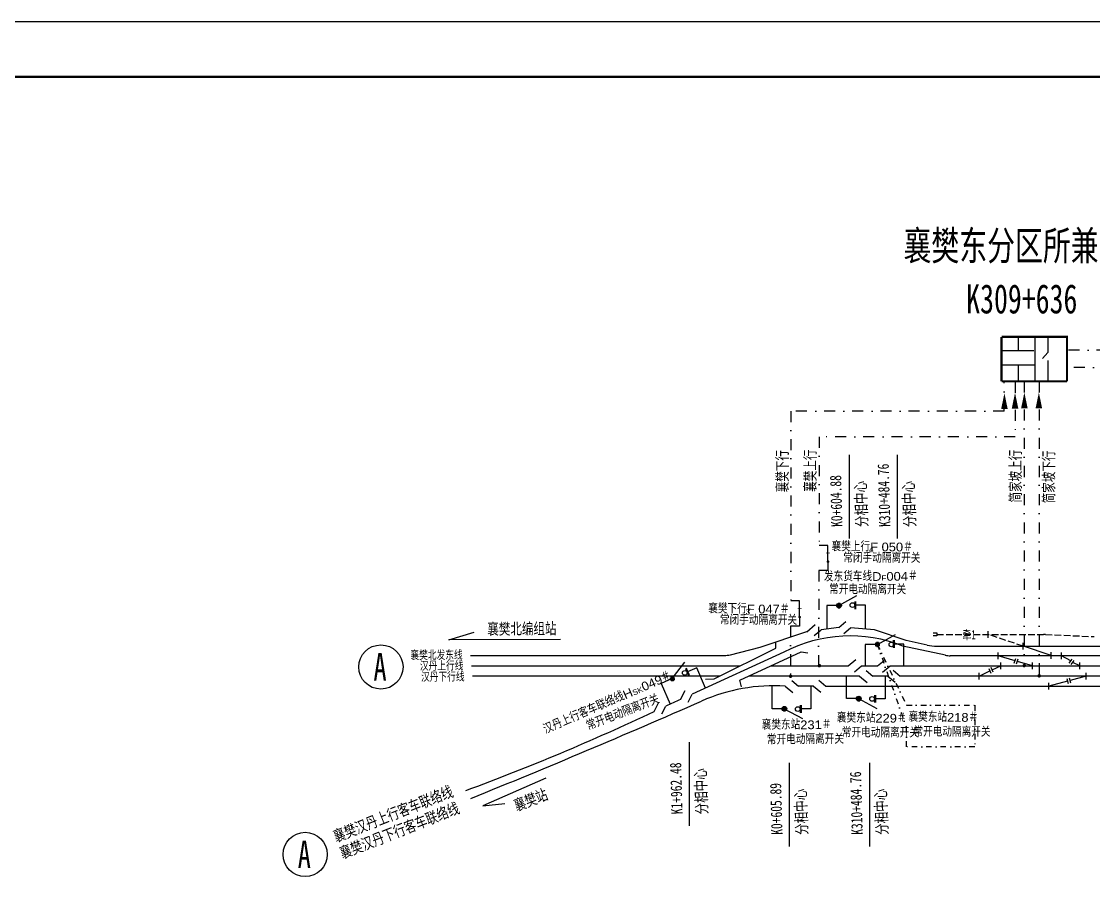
# Model space of a CAD drawing. Extents: x 3783 to 6106, y -2935 to -2515.
# Drawn here: x 4704.1 to 4898, y -2669.4 to -2514.7 of the extents above; entities that cross this region are included whole.
import ezdxf
from ezdxf.enums import TextEntityAlignment as Align

# ---------------------------------------------------------------- set-up
doc = ezdxf.new("R2010")
doc.units = 0
doc.header["$MEASUREMENT"] = 0
doc.linetypes.add('DHX3', pattern=[5, 2, -1.5, 0, -1.5])
doc.linetypes.add('XX', pattern=[5.5, 4, -1.5])
doc.layers.get('0').update_dxf_attribs({"linetype": 'CONTINUOUS'})
for name, color, linetype in [('1', 1, 'CONTINUOUS'), ('2', 7, 'CONTINUOUS'), ('A_通用块层', 2, 'CONTINUOUS'), ('E_既有标注', 7, 'CONTINUOUS'), ('LAYER1', 1, 'CONTINUOUS'), ('S_近期设计线路', 1, 'CONTINUOUS'), ('ZC_站场', 7, 'CONTINUOUS'), ('标注', 3, 'CONTINUOUS'), ('设计线', 1, 'CONTINUOUS')]:
    doc.layers.add(name, color=color, linetype=linetype)
doc.styles.add('HHJ', font='SimSun.ttf', dxfattribs={"width": 0.75, "height": 3.5})
doc.styles.add('JCWHZ', font='SimSun.ttf', dxfattribs={"width": 0.7})
doc.styles.add('pyf', font='rs9.shx', dxfattribs={"width": 0.7, "height": 1.2, "bigfont": 'hztxt.shx'})
doc.styles.get("Standard").update_dxf_attribs({"font": 'SimSun.ttf', "width": 0.8, "height": 2.5})

# ---------------------------------------------------------------- blocks, each defined once
blk = doc.blocks.new('DC')
at = {"layer": 'A_通用块层', "color": 0, "ltscale": 0.8}
blk.add_line((0, 0.65), (0, -0.65), dxfattribs=at)
blk = doc.blocks.new('CD')
for p, q in [((0, -0.38), (0, 0.38)), ((0, 0.38), (1.03, 0.37)), ((1.02, -0.4), (0, -0.38))]:
    blk.add_line(p, q)
blk = doc.blocks.new('*X83')
at = {"color": 0}
for p, q in [((-580.45, 117.6), (-579.93, 117.6)), ((-580.32, 117.7), (-580.05, 117.7)), ((-580.51, 117.4), (-579.86, 117.4)), ((-580.5, 117.5), (-579.88, 117.5)), ((-580.49, 117.3), (-579.88, 117.3)), ((-580.44, 117.2), (-579.94, 117.2)), ((-580.29, 117.1), (-580.08, 117.1))]:
    blk.add_line(p, q, dxfattribs=at)
blk = doc.blocks.new('A$C5FD02B9A')
at = {"color": 40}
for p, q in [((3.2, 10.85), (1.6, 10.85)), ((3.2, 9.49), (3.2, 10.85)), ((3.2, 7.94), (3.2, 9.47)), ((3.2, 7.92), (3.2, 6.3)), ((3.2, 6.3), (1.57, 6.3))]:
    blk.add_line(p, q, dxfattribs=at)
at = {"color": 40, "const_width": 0.12}
for points in [[(3.21, 9.48), (2.85, 9.48)], [(3.21, 9.48), (3.57, 9.48)]]:
    blk.add_lwpolyline(points, dxfattribs=at)
at = {"color": 40, "const_width": 0.24}
blk.add_lwpolyline([(3.22, 7.8, -1), (3.22, 8.04, -1)], format="xyb", close=True, dxfattribs=at)
blk = doc.blocks.new('*X101')
at = {"color": 0}
for p, q in [((-580.45, 117.6), (-579.93, 117.6)), ((-580.32, 117.7), (-580.05, 117.7)), ((-580.51, 117.4), (-579.86, 117.4)), ((-580.5, 117.5), (-579.88, 117.5)), ((-580.49, 117.3), (-579.88, 117.3)), ((-580.44, 117.2), (-579.94, 117.2)), ((-580.29, 117.1), (-580.08, 117.1))]:
    blk.add_line(p, q, dxfattribs=at)
blk = doc.blocks.new('A$C6BAF2F53')
at = {"color": 40}
for p, q in [((-1.69, 3.92), (-0.46, 2.91)), ((3.2, 3.98), (4.5, 2.91)), ((-5.24, -1.17), (-5.24, 2.91)), ((-2.88, 2.91), (-1.48, 1.75)), ((1.77, 2.91), (1.77, -1.21)), ((2.23, 2.91), (3.54, 1.82)), ((-3.05, -1.17), (-5.24, -1.17)), ((-3.05, -1.17), (0.22, -2.96)), ((1.77, -1.21), (-0.06, -1.21))]:
    blk.add_line(p, q, dxfattribs=at)
at = {"color": 40, "const_width": 0.396}
blk.add_lwpolyline([(-0.06, -1.92), (-0.06, -0.5)], dxfattribs=at)
at = {"color": 40}
for centre in [(-3.03, -1.17), (-0.6, -1.23)]:
    blk.add_circle(centre, 0.427, dxfattribs=at)
at = {"layer": 'S_近期设计线路', "color": 2, "ltscale": 15}
blk.add_line((2.23, 2.91), (-0.46, 2.91), dxfattribs=at)
at = {"color": 40, "xscale": -1.319999999999709, "yscale": 1.319999999999709, "zscale": 1.32, "rotation": 180}
blk.add_blockref('*X101', (762.82, 153.8), dxfattribs=at)

msp = doc.modelspace()

# ---------------------------------------------------------------- linework, layer by layer
at = {"color": 7}
msp.add_line((3782.66, -2514.69), (5829.12, -2514.69), dxfattribs=at)
at = {"color": 5, "lineweight": 50}
msp.add_line((3791.21, -2524.69), (5829.12, -2524.69), dxfattribs=at)
at = {"ltscale": 2}
msp.add_line((4881.4, -2576.79), (4887.44, -2576.79), dxfattribs=at)
at = {"color": 15, "linetype": 'DHX3', "lineweight": 30, "ltscale": 4}
msp.add_line((4881.41, -2585.21), (4881.41, -2585.21), dxfattribs=at)
at = {"color": 2, "ltscale": 0.5}
for p, q in [((4853.83, -2593.1), (4853.83, -2608.26)), ((4862.5, -2593.1), (4862.5, -2608.26)), ((4824.89, -2645.08), (4824.89, -2660.24)), ((4842.98, -2648.79), (4842.98, -2663.95)), ((4857.49, -2648.79), (4857.49, -2663.95))]:
    msp.add_line(p, q, dxfattribs=at)
at = {"color": 40}
for p, q in [((4851.97, -2620.36), (4855.24, -2618.56)), ((4856.79, -2620.32), (4854.96, -2620.32)), ((4856.79, -2624.64), (4856.79, -2620.32)), ((4851.97, -2620.36), (4849.78, -2620.36)), ((4849.78, -2620.36), (4849.78, -2624.61)), ((4846.18, -2625.1), (4847.71, -2623.79)), ((4851.95, -2624.31), (4853.21, -2623.26)), ((4847.5, -2625.81), (4848.79, -2624.74)), ((4852.87, -2625.42), (4854.1, -2624.39)), ((4858.93, -2627.38), (4862.21, -2625.58)), ((4856.74, -2627.38), (4856.74, -2631.28)), ((4858.93, -2627.38), (4856.74, -2627.38)), ((4863.75, -2627.34), (4861.92, -2627.34)), ((4863.75, -2631.27), (4863.75, -2627.34)), ((4821.84, -2633.59), (4824.13, -2630.63)), ((4826.25, -2631.62), (4824.57, -2632.35)), ((4827.85, -2635.29), (4826.25, -2631.62)), ((4853.66, -2631.28), (4855.03, -2630.15)), ((4854.82, -2632.33), (4856.08, -2631.28)), ((4858.96, -2631.28), (4860.18, -2630.28)), ((4859.84, -2632.44), (4861.23, -2631.28)), ((4821.84, -2633.59), (4819.84, -2634.46)), ((4853.34, -2637.2), (4853.34, -2633.12)), ((4855.71, -2633.12), (4857.11, -2634.28)), ((4856.9, -2632.1), (4858.13, -2633.12)), ((4860.36, -2633.12), (4860.36, -2637.24)), ((4860.82, -2633.12), (4862.13, -2634.21)), ((4861.79, -2632.05), (4863.08, -2633.12)), ((4819.84, -2634.46), (4821.46, -2638.2)), ((4823.34, -2637.35), (4824.15, -2635.75)), ((4824.7, -2637.86), (4825.44, -2636.4)), ((4855.53, -2637.2), (4853.34, -2637.2)), ((4855.53, -2637.2), (4858.81, -2638.99)), ((4860.36, -2637.24), (4858.53, -2637.24)), ((4818.58, -2639.54), (4819.36, -2637.99)), ((4819.97, -2639.93), (4820.67, -2638.56))]:
    msp.add_line(p, q, dxfattribs=at)
at = {"linetype": 'XX', "ltscale": 0.3}
for p, q in [((4869.72, -2625.58), (4888.99, -2625.6)), ((4885.32, -2627.71), (4878.99, -2625.58)), ((4889.36, -2625.6), (4898.18, -2625.99))]:
    msp.add_line(p, q, dxfattribs=at)
at = {"color": 250, "linetype": 'DHX3', "ltscale": 0.5}
for q in [(4864.21, -2638.4), (4864.21, -2642.48)]:
    msp.add_line((4858.93, -2627.38), q, dxfattribs=at)
at = {"color": 7, "ltscale": 0.5}
msp.add_line((4885.32, -2628.21), (4885.32, -2627.22), dxfattribs=at)
at = {"color": 147}
msp.add_line((4831.24, -2629.45), (4785.34, -2629.46), dxfattribs=at)
at = {"ltscale": 0.5}
for p, q in [((4883.7, -2630.79), (4883.98, -2629.93)), ((4884.13, -2630.89), (4884.42, -2630.03)), ((4879.5, -2632.64), (4879.13, -2631.81)), ((4879.89, -2632.42), (4879.52, -2631.59)), ((4893.61, -2630.77), (4894.17, -2630.06)), ((4893.98, -2631.02), (4894.54, -2630.3)), ((4893.49, -2634.53), (4893.26, -2633.65)), ((4893.91, -2634.38), (4893.68, -2633.5))]:
    msp.add_line(p, q, dxfattribs=at)
at = {"color": 5}
for p, q in [((4849.64, -2634.96), (4875.82, -2634.96)), ((4875.82, -2634.96), (4928.15, -2634.96)), ((4893.36, -2634.04), (4889.97, -2634.96))]:
    msp.add_line(p, q, dxfattribs=at)
at = {"ltscale": 2, "const_width": 0.396}
for points in [[(4881.4, -2579.81), (4881.4, -2571.76)], [(4881.4, -2571.76), (4893.24, -2571.76), (4893.24, -2579.81)], [(4887.44, -2579.81), (4881.4, -2579.81)], [(4893.24, -2579.81), (4887.43, -2579.81)]]:
    msp.add_lwpolyline(points, dxfattribs=at)
at = {"color": 15, "linetype": 'DHX3', "lineweight": 30, "ltscale": 4}
msp.add_lwpolyline([(4881.92, -2581.95, 0, 1.19, 0), (4881.92, -2584.82, 1.19, 1.19, 0)], format="xyseb", dxfattribs=at)
at = {"color": 30, "linetype": 'DHX3', "lineweight": 30, "ltscale": 4}
msp.add_lwpolyline([(4883.84, -2581.86, 0, 1.19, 0), (4883.84, -2584.73, 1.19, 1.19, 0)], format="xyseb", dxfattribs=at)
at = {"color": 1, "linetype": 'DHX3', "lineweight": 30, "ltscale": 4}
msp.add_lwpolyline([(4885.53, -2581.82, 0, 1.19, 0), (4885.53, -2584.69, 1.19, 1.19, 0)], format="xyseb", dxfattribs=at)
at = {"color": 2, "linetype": 'DHX3', "lineweight": 30, "ltscale": 4}
msp.add_lwpolyline([(4888.15, -2581.82, 0, 1.19, 0), (4888.15, -2584.69, 1.19, 1.19, 0)], format="xyseb", dxfattribs=at)
at = {"color": 40, "const_width": 0.396}
for points in [[(4854.96, -2619.6), (4854.96, -2621.03)], [(4861.92, -2626.62), (4861.92, -2628.05)], [(4824.29, -2631.7), (4824.86, -2633)], [(4858.53, -2637.95), (4858.53, -2636.52)]]:
    msp.add_lwpolyline(points, dxfattribs=at)
at = {"color": 147}
msp.add_lwpolyline([(4846.18, -2625.1), (4846.13, -2625.11), (4837.65, -2627.93), (4832.3, -2629.31, -0.063286), (4831.24, -2629.45), (4811.45, -2629.46)], format="xyb", dxfattribs=at)
msp.add_lwpolyline([(4851.95, -2624.31), (4848.79, -2624.74)], dxfattribs=at)
at = {"color": 250, "linetype": 'DHX3', "ltscale": 0.5}
msp.add_lwpolyline([(4864.21, -2638.4), (4876.55, -2638.4), (4876.55, -2645.91), (4864.21, -2645.91), (4864.21, -2642.48)], dxfattribs=at)
at = {"color": 40}
for centre, radius in [((4851.99, -2620.36), 0.427), ((4854.42, -2620.28), 0.427), ((4769.12, -2631.48), 4), ((4861.47, -2627.39), 0.427), ((4824.09, -2632.55), 0.427), ((4855.56, -2637.2), 0.427), ((4857.99, -2637.26), 0.427), ((4755.42, -2665.39), 4)]:
    msp.add_circle(centre, radius, dxfattribs=at)
at = {"layer": '1', "color": 0}
for p, q in [((4884.42, -2571.76), (4884.42, -2574.28)), ((4887.44, -2571.76), (4887.44, -2579.81)), ((4889.78, -2571.83), (4889.78, -2574.56)), ((4887.27, -2574.28), (4881.4, -2574.28)), ((4889.78, -2574.56), (4888.81, -2575.68)), ((4884.42, -2576.96), (4884.42, -2579.81)), ((4889.78, -2576.02), (4889.78, -2579.81))]:
    msp.add_line(p, q, dxfattribs=at)
at = {"layer": '2', "color": 5, "linetype": 'DHX3', "lineweight": 30}
msp.add_line((4910.79, -2574.17), (4893.35, -2574.17), dxfattribs=at)
at = {"layer": '2', "color": 3, "linetype": 'DHX3', "lineweight": 30}
msp.add_line((4906.65, -2577.31), (4893.45, -2577.31), dxfattribs=at)
at = {"layer": '2', "color": 15, "linetype": 'DHX3', "lineweight": 30}
for p, q in [((4881.88, -2585.21), (4881.88, -2579.98)), ((4843.25, -2585.17), (4843.25, -2619.53)), ((4881.88, -2585.21), (4843.26, -2585.21)), ((4843.22, -2624.07), (4843.24, -2633.14))]:
    msp.add_line(p, q, dxfattribs=at)
at = {"layer": '2', "color": 30, "linetype": 'DHX3', "lineweight": 30}
for p, q in [((4883.87, -2579.87), (4883.88, -2589.86)), ((4883.88, -2589.86), (4848.4, -2589.85)), ((4848.4, -2589.85), (4848.43, -2609.48)), ((4848.35, -2614.03), (4848.29, -2631.28))]:
    msp.add_line(p, q, dxfattribs=at)
at = {"layer": '2', "color": 1, "linetype": 'DHX3', "lineweight": 30}
msp.add_line((4885.52, -2579.81), (4885.52, -2631.27), dxfattribs=at)
at = {"layer": '2', "color": 2, "linetype": 'DHX3', "lineweight": 30}
msp.add_line((4888.23, -2579.81), (4888.19, -2633.12), dxfattribs=at)
at = {"layer": 'E_既有标注'}
for p, q in [((4781.42, -2626.56), (4786, -2625.15)), ((4801.62, -2626.53), (4781.42, -2626.56)), ((4798.97, -2651.62), (4787.57, -2656.59)), ((4787.57, -2656.59), (4791.52, -2656.15))]:
    msp.add_line(p, q, dxfattribs=at)
at = {"layer": 'E_既有标注', "color": 1, "ltscale": 15}
msp.add_arc((4888.98, -2634.1), 8.5, 87.4678, 89.9443, dxfattribs=at)
at = {"layer": 'LAYER1', "color": 6, "linetype": 'ByBlock'}
msp.add_arc((4631.31, -2240.8), 440.52, 290.3474, 295.1583, dxfattribs=at)
at = {"layer": 'S_近期设计线路', "color": 3, "ltscale": 15}
for p, q in [((4871.23, -2629.35), (4863.56, -2627.71)), ((4867.92, -2627.51), (4864.14, -2626.68)), ((4869.72, -2627.7), (4918.7, -2627.75)), ((4890.35, -2629.41), (4885.18, -2627.67)), ((4842.01, -2628.82), (4825.44, -2636.4)), ((4918.73, -2629.45), (4872.12, -2629.45)), ((4883.84, -2630.35), (4880.81, -2629.45)), ((4893.91, -2630.39), (4892.22, -2629.45))]:
    msp.add_line(p, q, dxfattribs=at)
at = {"layer": 'S_近期设计线路', "color": 30, "linetype": 'ByBlock', "ltscale": 15}
msp.add_line((4856.08, -2631.28), (4858.96, -2631.28), dxfattribs=at)
at = {"layer": 'S_近期设计线路', "ltscale": 15}
for p, q in [((4861.23, -2631.28), (4949.29, -2631.28)), ((4879.71, -2632.01), (4881.26, -2631.28)), ((4886.99, -2631.28), (4884.27, -2630.48)), ((4895.59, -2631.28), (4894.27, -2630.65))]:
    msp.add_line(p, q, dxfattribs=at)
at = {"layer": 'S_近期设计线路', "color": 2, "ltscale": 15}
for p, q in [((4860.82, -2633.12), (4858.13, -2633.12)), ((4935.02, -2633.12), (4863.08, -2633.12)), ((4877.36, -2633.12), (4879.3, -2632.2)), ((4896.73, -2633.12), (4893.79, -2633.92))]:
    msp.add_line(p, q, dxfattribs=at)
at = {"layer": 'S_近期设计线路', "color": 3, "ltscale": 15}
msp.add_lwpolyline([(4864.14, -2626.68), (4858.41, -2624.78), (4854.1, -2624.39)], dxfattribs=at)
at = {"layer": 'S_近期设计线路', "color": 30, "ltscale": 15, "const_width": 0.317}
msp.add_lwpolyline([(4848.28, -2631.25, 1), (4848.6, -2631.25, 1)], format="xyb", close=True, dxfattribs=at)
at = {"layer": 'S_近期设计线路', "ltscale": 15, "const_width": 0.317}
msp.add_lwpolyline([(4885.34, -2631.23, 1), (4885.66, -2631.23, 1)], format="xyb", close=True, dxfattribs=at)
at = {"layer": 'S_近期设计线路', "color": 15, "ltscale": 15, "const_width": 0.317}
msp.add_lwpolyline([(4843.08, -2633.14, 1), (4843.4, -2633.14, 1)], format="xyb", close=True, dxfattribs=at)
at = {"layer": 'S_近期设计线路', "color": 2, "ltscale": 15, "const_width": 0.317}
msp.add_lwpolyline([(4888.05, -2633.08, 1), (4888.36, -2633.08, 1)], format="xyb", close=True, dxfattribs=at)
at = {"layer": 'S_近期设计线路', "color": 3, "ltscale": 15}
for centre, radius, start, end in [((4853.99, -2651.67), 25.81, 68.2175, 117.6624), ((4869.73, -2619.2), 8.5, 257.7218, 269.9443), ((4872.12, -2625.2), 4.25, 257.8865, 270)]:
    msp.add_arc(centre, radius, start, end, dxfattribs=at)
at = {"layer": 'S_近期设计线路', "color": 0, "linetype": 'ByBlock', "ltscale": 15}
msp.add_arc((4958.91, -2939.28), 330.97, 114.18, 114.6886, dxfattribs=at)
at = {"layer": 'ZC_站场', "color": 15}
for p, q in [((4830.36, -2633.12), (4785.69, -2633.12)), ((4840.68, -2633.12), (4835.66, -2633.12)), ((4855.71, -2633.12), (4840.68, -2633.12))]:
    msp.add_line(p, q, dxfattribs=at)
at = {"layer": 'ZC_站场', "color": 51}
for centre, radius, start, end in [((4840.13, -2666.75), 31.87, 86.1732, 114.0517), ((4184.78, -1172.71), 1599.59, 292.05435, 293.67693)]:
    msp.add_arc(centre, radius, start, end, dxfattribs=at)
at = {"layer": '标注', "color": 40, "linetype": 'ByBlock', "ltscale": 15}
for points in [[(4827.83, -2633.67), (4829.38, -2633.63), (4840.57, -2628.1), (4840.57, -2626.91)], [(4834.36, -2635.04), (4834.08, -2633.85), (4845.14, -2628.74), (4846.33, -2628.92)]]:
    msp.add_lwpolyline(points, dxfattribs=at)
at = {"layer": '设计线', "color": 30}
for p, q in [((4785.51, -2631.28), (4834.12, -2631.28)), ((4839.63, -2631.28), (4840.68, -2631.28)), ((4840.68, -2631.28), (4853.66, -2631.28))]:
    msp.add_line(p, q, dxfattribs=at)

# ---------------------------------------------------------------- block references
at = {"color": 2, "ltscale": 0.5}
for name, p in [('A$C5FD02B9A', (4846.78, -2620.33)), ('A$C5FD02B9A', (4841.65, -2630.37)), ('A$C6BAF2F53', (4845.14, -2637.86))]:
    msp.add_blockref(name, p, dxfattribs=at)
at = {"color": 40, "xscale": 1.319999999999709, "yscale": 1.319999999999709, "zscale": 1.32}
for p in [(5617.84, -2775.32), (5624.8, -2782.35)]:
    msp.add_blockref('*X83', p, dxfattribs=at)
at = {"linetype": 'XX', "ltscale": 0.3, "xscale": 0.6884999999992942, "yscale": 0.688499999999749, "zscale": 0.6885, "rotation": 180}
msp.add_blockref('CD', (4869.72, -2625.58), dxfattribs=at)
at = {"color": 40, "yscale": 1.319999999999709, "zscale": 1.32}
for p, xscale, rotation in [((5585.78, -2469.33), 1.319999999999657, 23.57362892401236), ((5621.41, -2482.23), -1.319999999999709, 180)]:
    msp.add_blockref('*X83', p, dxfattribs=dict(at, xscale=xscale, rotation=rotation))
at = {"layer": 'E_既有标注', "xscale": -0.9179999999996653, "yscale": 0.91800000000012, "zscale": 0.918, "rotation": 180}
for p in [(4878.99, -2625.58), (4885.32, -2627.71), (4880.81, -2629.45), (4890.35, -2629.41), (4892.22, -2629.45), (4881.26, -2631.28), (4886.99, -2631.28), (4895.59, -2631.28), (4877.36, -2633.12), (4896.73, -2633.12), (4889.97, -2634.96)]:
    msp.add_blockref('DC', p, dxfattribs=at)

# ---------------------------------------------------------------- texts
at = {"color": 7, "style": 'JCWHZ', "width": 0.7}
for s, p in [('襄樊东分区所兼开闭所', (4888.88, -2557.89)), ('K309+636', (4885.06, -2567.51))]:
    msp.add_text(s, height=5.28, dxfattribs=at).set_placement(p, align=Align.CENTER)
at = {"width": 0.7}
for s, p in [('襄樊下行', (4842.72, -2599.87)), ('襄樊上行', (4847.77, -2599.78)), ('简家坡上行', (4884.9, -2601.72)), ('简家坡下行', (4890.93, -2601.86))]:
    msp.add_text(s, height=2, rotation=90, dxfattribs=at).set_placement(p)
at = {"style": 'pyf', "width": 1.1}
for s, height, p in [('襄樊上行F 050＃', 1.585, (4850.65, -2610.52)), ('4', 1, (4857.42, -2610.75)), ('常闭手动隔离开关', 1.585, (4852.77, -2612.58)), ('襄樊下行F 047＃', 1.585, (4828.34, -2621.75)), ('常闭手动隔离开关', 1.585, (4830.46, -2623.8)), ('3', 1, (4835.11, -2621.98))]:
    msp.add_text(s, height=height, rotation=359.7992, dxfattribs=at).set_placement(p)
at = {"color": 7, "style": 'pyf', "width": 1.1}
for s, rotation, p in [('常开电动隔离开关', 359.7992, (4850.19, -2618.27)), ('襄樊东站218＃', 359.7992, (4864.56, -2641.36)), ('襄樊东站231＃', 0.5254, (4838.02, -2642.81)), ('襄樊东站229＃', 359.7992, (4851.6, -2641.51)), ('常开电动隔离开关', 0.5254, (4838.95, -2645.47)), ('常开电动隔离开关', 359.7992, (4852.5, -2644.18)), ('常开电动隔离开关', 359.7992, (4865.45, -2644.03))]:
    msp.add_text(s, height=1.585, rotation=rotation, dxfattribs=at).set_placement(p)
at = {"char_height": 1.585, "width": 29.0931, "attachment_point": 1, "style": 'pyf'}
for s, insert, rotation in [('{\\W1.1; 发东货车线D\\H0.6309x;F\\H1.585x;004＃}', (4848.62, -2614.41), 0.543), ('{\\W1.1; 汉丹上行客车联络线H\\H0.6309x;S\\H1x;K\\H1.585x;049＃}', (4797.73, -2642.45), 23.6405), ('{\\W1.1;常开电动隔离开关}', (4806.1, -2641.52), 21.2835)]:
    msp.add_mtext(s, dxfattribs=dict(at, insert=insert, rotation=rotation))
at = {"layer": '2', "width": 0.7}
for p in [(4767.77, -2633.95), (4754.07, -2667.87)]:
    msp.add_text('A', height=5, dxfattribs=at).set_placement(p)
at = {"layer": 'E_既有标注', "style": 'HHJ', "width": 0.75}
for s, height, rotation, p in [('K310+484.76', 2.04, 91.5694, (4861.3, -2606.11)), ('K0+604.88', 2.04, 91.5694, (4852.63, -2606.11)), ('分相中心', 2.04, 92.2615, (4857.17, -2606.13)), ('分相中心', 2.04, 92.2615, (4865.84, -2606.13)), ('襄樊北编组站', 2.04, 0.4555, (4788.37, -2625.62)), ('襄樊北发东线', 1.5, 0.4555, (4774.46, -2630.07)), ('汉丹上行线', 1.5, 0.4555, (4776.18, -2632)), ('汉丹下行线', 1.5, 0.4555, (4776.39, -2633.99)), ('K1+962.48', 2.04, 91.5694, (4823.69, -2658.1)), ('分相中心', 2.04, 92.2615, (4828.22, -2658.11)), ('K310+484.76', 2.04, 91.5694, (4856.29, -2661.81)), ('襄樊汉丹上行客车联络线', 2.04, 21.5129, (4761.02, -2663.21)), ('K0+605.89', 2.04, 91.5694, (4841.78, -2661.81)), ('襄樊站', 2.04, 21.5129, (4793.68, -2657.61)), ('分相中心', 2.04, 92.2615, (4846.32, -2661.82)), ('分相中心', 2.04, 92.2615, (4860.83, -2661.82)), ('襄樊汉丹下行客车联络线', 2.04, 21.5129, (4762.17, -2666.21))]:
    msp.add_text(s, height=height, rotation=rotation, dxfattribs=at).set_placement(p)
at = {"layer": 'E_既有标注', "style": 'HHJ', "width": 0.7}
msp.add_text('牵1', height=1.652, rotation=1.8765, dxfattribs=at).set_placement((4875.54, -2626.49), align=Align.CENTER)

doc.saveas('drawing.dxf')
